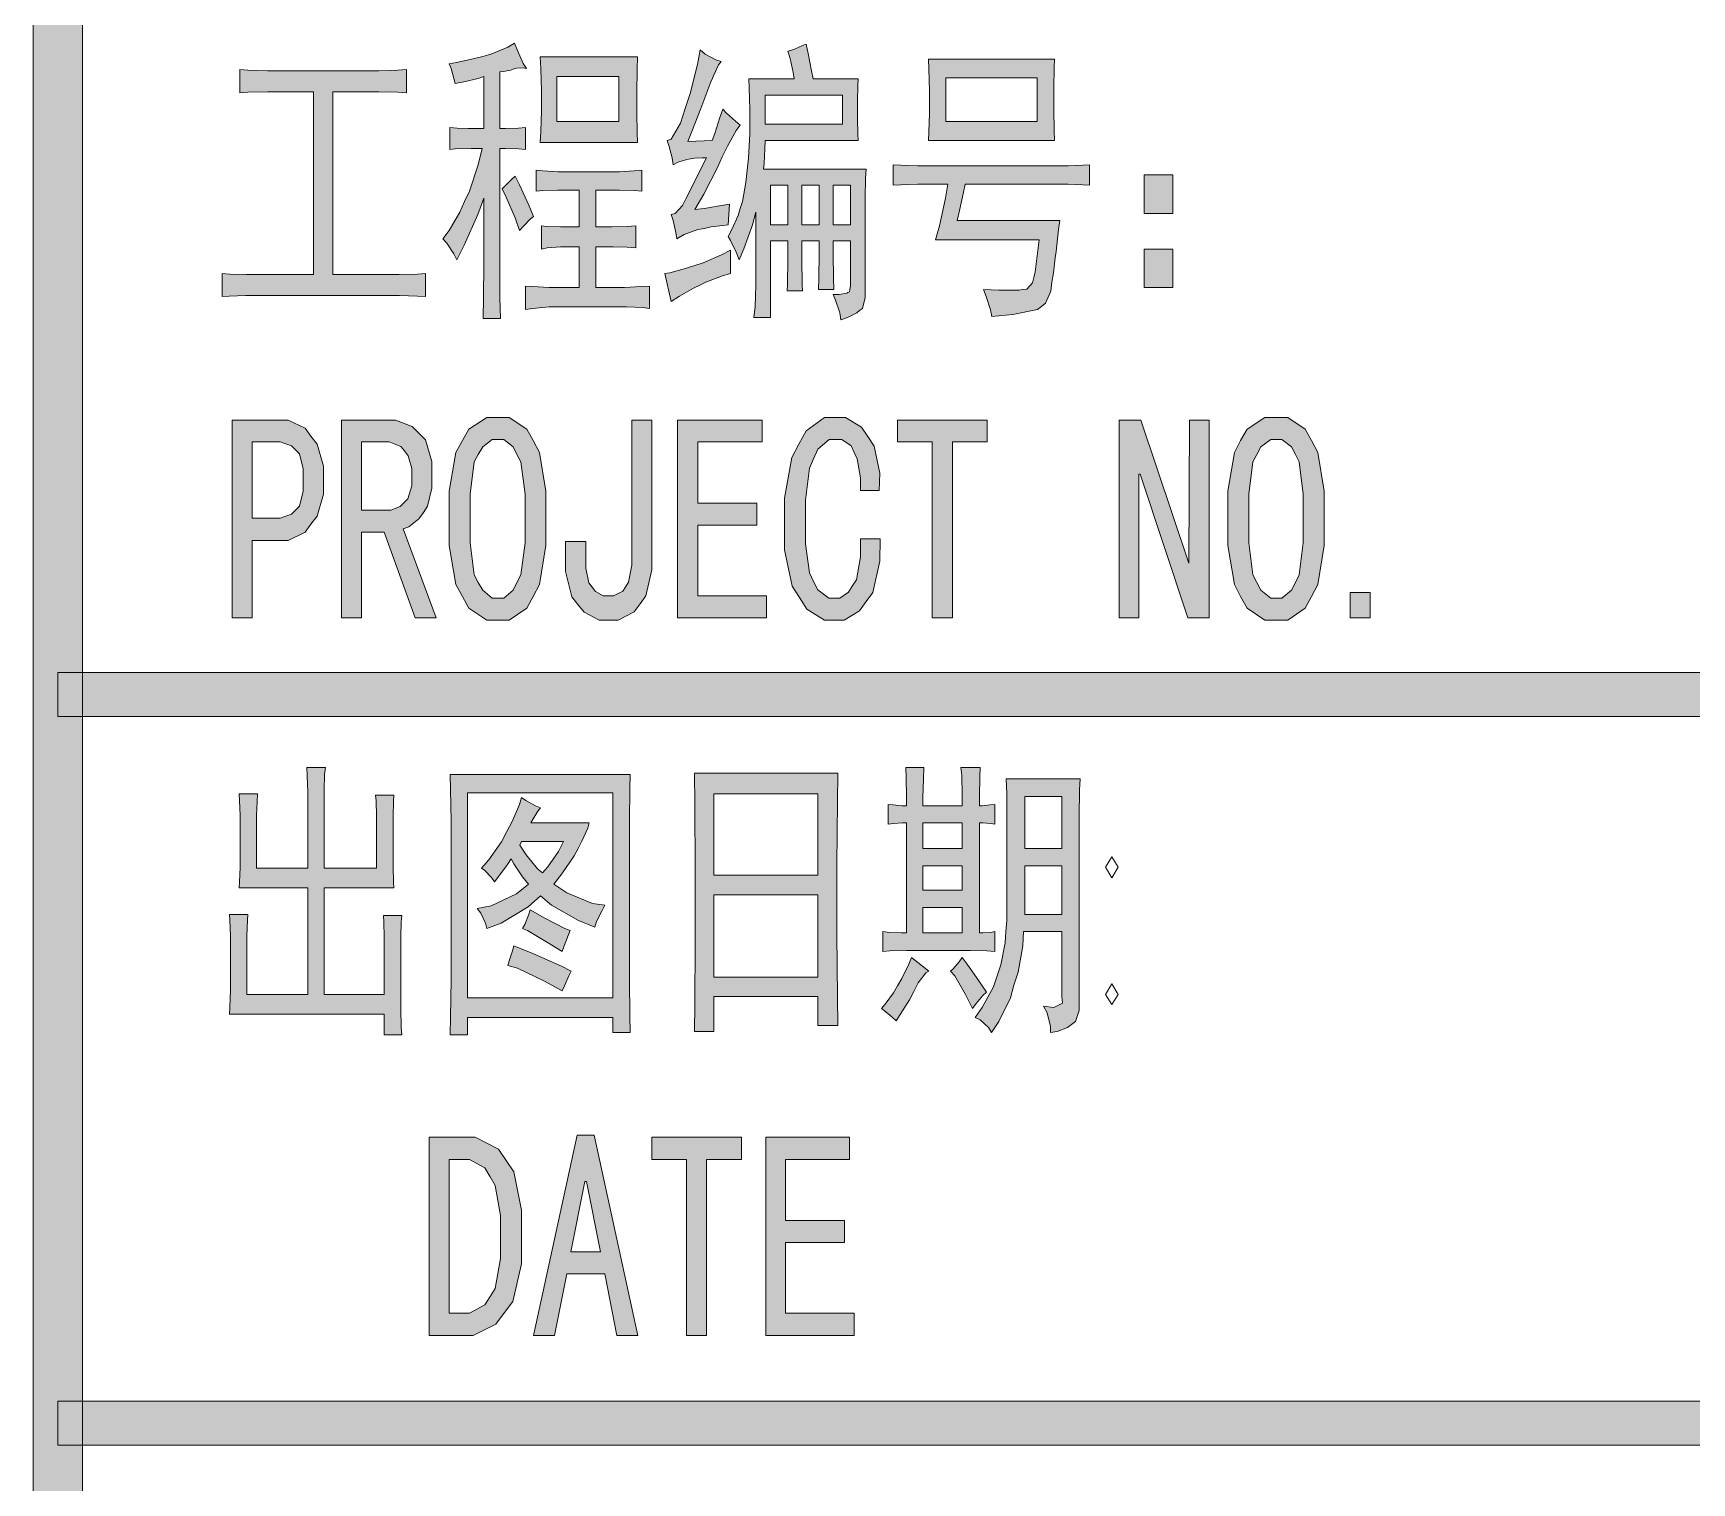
# Model space of a CAD drawing. Header units: millimetres. Extents: x 388 to 64525, y 87 to 607.
# Drawn here: x 64464.27 to 64480.4, y 341.62 to 355.71 of the extents above; entities that cross this region are included whole.
import ezdxf

# ---------------------------------------------------------------- set-up
doc = ezdxf.new("R2010")
doc.units = ezdxf.units.MM

msp = doc.modelspace()

# ---------------------------------------------------------------- hatches: boundary and pattern name
h = msp.add_hatch(color=0)
h.dxf.hatch_style = 2
h.paths.add_polyline_path([(64464.748, 320.182), (64464.268, 320.182), (64464.268, 597.224), (64464.748, 597.224)])
h = msp.add_hatch(color=0)
h.dxf.hatch_style = 2
h.paths.add_polyline_path([(64468.313, 355.417), (64468.384, 355.428), (64468.546, 355.464), (64468.639, 355.489), (64468.728, 355.514), (64468.882, 355.578), (64468.947, 355.618), (64468.976, 355.546), (64469.033, 355.421), (64469.065, 355.37), (64469.033, 355.378), (64468.972, 355.374), (64468.94, 355.367), (64468.911, 355.356), (64468.839, 355.342), (64468.804, 355.338), (64468.804, 354.786), (64468.861, 354.786), (64468.986, 354.79), (64469.054, 354.797), (64469.054, 354.582), (64468.986, 354.589), (64468.861, 354.593), (64468.804, 354.593), (64468.804, 353.604), (64468.804, 353.479), (64468.807, 353.145), (64468.811, 352.938), (64468.642, 352.938), (64468.646, 353.145), (64468.65, 353.471), (64468.65, 353.59), (64468.65, 354.109), (64468.592, 353.952), (64468.46, 353.654), (64468.388, 353.511), (64468.359, 353.568), (64468.291, 353.672), (64468.252, 353.715), (64468.313, 353.794), (64468.417, 353.973), (64468.463, 354.077), (64468.51, 354.177), (64468.596, 354.435), (64468.632, 354.593), (64468.528, 354.593), (64468.37, 354.589), (64468.32, 354.582), (64468.32, 354.797), (64468.392, 354.79), (64468.499, 354.786), (64468.531, 354.786), (64468.65, 354.786), (64468.65, 355.292), (64468.596, 355.274), (64468.456, 355.241), (64468.37, 355.224), (64468.359, 355.274), (64468.331, 355.37)])
h = msp.add_hatch(color=0)
h.paths.add_polyline_path([(64470.144, 355.485), (64470.14, 355.36), (64470.136, 355.134), (64470.136, 355.034), (64470.136, 354.937), (64470.14, 354.747), (64470.144, 354.65), (64469.198, 354.65), (64469.205, 354.758), (64469.209, 354.958), (64469.209, 355.055), (64469.209, 355.152), (64469.205, 355.367), (64469.198, 355.485)])
h.paths.add_polyline_path([(64469.961, 354.854), (64469.961, 355.292), (64469.359, 355.292), (64469.359, 354.854)])
h = msp.add_hatch(color=0)
h.dxf.hatch_style = 2
h.paths.add_polyline_path([(64470.957, 355.439), (64470.932, 355.406), (64470.857, 355.241), (64470.81, 355.112), (64470.76, 354.983), (64470.674, 354.758), (64470.635, 354.661), (64470.871, 354.672), (64470.896, 354.74), (64470.946, 354.894), (64470.975, 354.976), (64471.011, 354.937), (64471.097, 354.858), (64471.143, 354.819), (64471.104, 354.769), (64471.018, 354.614), (64470.968, 354.511), (64470.921, 354.407), (64470.789, 354.149), (64470.703, 353.998), (64470.792, 354.009), (64470.961, 354.038), (64471.039, 354.052), (64471.025, 353.851), (64470.975, 353.844), (64470.86, 353.83), (64470.796, 353.815), (64470.731, 353.805), (64470.599, 353.755), (64470.527, 353.715), (64470.516, 353.776), (64470.491, 353.894), (64470.473, 353.952), (64470.509, 353.959), (64470.581, 354.038), (64470.617, 354.109), (64470.656, 354.184), (64470.753, 354.382), (64470.814, 354.503), (64470.774, 354.503), (64470.699, 354.5), (64470.66, 354.493), (64470.624, 354.485), (64470.538, 354.46), (64470.491, 354.435), (64470.48, 354.503), (64470.448, 354.622), (64470.434, 354.672), (64470.473, 354.683), (64470.563, 354.84), (64470.609, 354.983), (64470.656, 355.127), (64470.728, 355.41), (64470.753, 355.553), (64470.803, 355.51), (64470.907, 355.456)])
h = msp.add_hatch(color=0)
h.paths.add_polyline_path([(64471.785, 355.607), (64471.803, 355.517), (64471.835, 355.349), (64471.853, 355.27), (64472.29, 355.27), (64472.286, 355.202), (64472.283, 355.052), (64472.283, 354.966), (64472.283, 354.88), (64472.286, 354.736), (64472.29, 354.672), (64471.387, 354.672), (64471.383, 354.589), (64471.376, 354.446), (64471.369, 354.392), (64472.369, 354.392), (64472.362, 354.303), (64472.358, 354.109), (64472.358, 354.009), (64472.358, 353.231), (64472.358, 353.145), (64472.333, 353.038), (64472.304, 353.016), (64472.276, 352.995), (64472.186, 352.948), (64472.121, 352.927), (64472.111, 352.995), (64472.071, 353.117), (64472.046, 353.174), (64472.104, 353.174), (64472.179, 353.185), (64472.19, 353.192), (64472.204, 353.199), (64472.215, 353.26), (64472.215, 353.31), (64472.215, 353.694), (64472.046, 353.694), (64472.046, 353.568), (64472.05, 353.332), (64472.053, 353.221), (64471.903, 353.221), (64471.906, 353.332), (64471.91, 353.568), (64471.91, 353.694), (64471.742, 353.694), (64471.742, 353.518), (64471.745, 353.274), (64471.749, 353.21), (64471.598, 353.21), (64471.602, 353.274), (64471.606, 353.518), (64471.606, 353.694), (64471.437, 353.694), (64471.437, 352.948), (64471.276, 352.948), (64471.287, 353.056), (64471.294, 353.264), (64471.294, 353.368), (64471.294, 353.973), (64471.262, 353.851), (64471.179, 353.618), (64471.133, 353.511), (64471.104, 353.586), (64471.05, 353.697), (64471.025, 353.737), (64471.061, 353.805), (64471.122, 353.941), (64471.143, 354.009), (64471.165, 354.077), (64471.197, 354.263), (64471.211, 354.382), (64471.222, 354.5), (64471.236, 354.736), (64471.236, 354.854), (64471.236, 354.973), (64471.229, 355.181), (64471.226, 355.27), (64471.666, 355.27), (64471.659, 355.331), (64471.627, 355.467), (64471.606, 355.539), (64471.663, 355.557), (64471.749, 355.593)])
h.paths.add_polyline_path([(64472.139, 354.829), (64472.139, 355.112), (64471.387, 355.112), (64471.387, 354.829)])
h.paths.add_polyline_path([(64471.91, 353.851), (64471.91, 354.235), (64471.742, 354.235), (64471.742, 353.851)])
h.paths.add_polyline_path([(64472.215, 353.851), (64472.215, 354.235), (64472.046, 354.235), (64472.046, 353.851)])
h.paths.add_polyline_path([(64471.606, 353.851), (64471.606, 354.235), (64471.437, 354.235), (64471.437, 353.851)])
h = msp.add_hatch(color=0)
h.dxf.hatch_style = 2
h.paths.add_polyline_path([(64467.528, 355.349), (64467.628, 355.349), (64467.815, 355.353), (64467.897, 355.36), (64467.897, 355.134), (64467.815, 355.141), (64467.628, 355.145), (64467.528, 355.145), (64467.181, 355.145), (64467.181, 353.368), (64467.729, 353.368), (64467.825, 353.368), (64468.005, 353.371), (64468.083, 353.378), (64468.083, 353.153), (64468.005, 353.156), (64467.829, 353.163), (64467.736, 353.163), (64466.428, 353.163), (64466.335, 353.163), (64466.174, 353.156), (64466.106, 353.153), (64466.106, 353.378), (64466.177, 353.371), (64466.342, 353.368), (64466.435, 353.368), (64466.994, 353.368), (64466.994, 355.145), (64466.657, 355.145), (64466.546, 355.145), (64466.356, 355.141), (64466.278, 355.134), (64466.278, 355.36), (64466.356, 355.353), (64466.546, 355.349), (64466.657, 355.349)])
h = msp.add_hatch(color=0)
h.paths.add_polyline_path([(64474.2, 355.46), (64474.196, 355.378), (64474.192, 355.184), (64474.192, 355.077), (64474.192, 354.973), (64474.196, 354.769), (64474.2, 354.672), (64472.974, 354.672), (64472.978, 354.751), (64472.985, 354.937), (64472.985, 355.044), (64472.985, 355.155), (64472.978, 355.367), (64472.974, 355.46)])
h.paths.add_polyline_path([(64474.031, 354.854), (64474.031, 355.281), (64473.143, 355.281), (64473.143, 354.854)])
h = msp.add_hatch(color=0)
h.dxf.hatch_style = 2
h.paths.add_polyline_path([(64469.9, 354.367), (64469.968, 354.367), (64470.111, 354.374), (64470.187, 354.382), (64470.187, 354.177), (64470.111, 354.184), (64469.968, 354.188), (64469.9, 354.188), (64469.739, 354.188), (64469.739, 353.83), (64469.832, 353.83), (64469.896, 353.83), (64470.043, 353.833), (64470.129, 353.841), (64470.129, 353.626), (64470.043, 353.633), (64469.907, 353.636), (64469.857, 353.636), (64469.739, 353.636), (64469.739, 353.242), (64469.943, 353.242), (64470.018, 353.242), (64470.179, 353.249), (64470.262, 353.253), (64470.262, 353.038), (64470.197, 353.045), (64470.036, 353.052), (64469.943, 353.052), (64469.377, 353.052), (64469.284, 353.052), (64469.123, 353.038), (64469.054, 353.027), (64469.054, 353.253), (64469.123, 353.249), (64469.284, 353.242), (64469.377, 353.242), (64469.578, 353.242), (64469.578, 353.636), (64469.459, 353.636), (64469.395, 353.636), (64469.266, 353.626), (64469.209, 353.615), (64469.209, 353.841), (64469.266, 353.833), (64469.395, 353.83), (64469.459, 353.83), (64469.578, 353.83), (64469.578, 354.188), (64469.445, 354.188), (64469.37, 354.188), (64469.223, 354.184), (64469.158, 354.177), (64469.158, 354.382), (64469.223, 354.374), (64469.37, 354.367), (64469.445, 354.367)])
h = msp.add_hatch(color=0)
h.dxf.hatch_style = 2
h.paths.add_polyline_path([(64474.25, 354.425), (64474.332, 354.425), (64474.475, 354.432), (64474.54, 354.435), (64474.54, 354.235), (64474.475, 354.238), (64474.332, 354.245), (64474.25, 354.245), (64473.329, 354.245), (64473.315, 354.167), (64473.275, 353.991), (64473.254, 353.894), (64474.25, 353.894), (64474.239, 353.805), (64474.221, 353.654), (64474.214, 353.59), (64474.207, 353.529), (64474.189, 353.382), (64474.174, 353.292), (64474.164, 353.206), (64474.11, 353.088), (64474.074, 353.056), (64474.035, 353.027), (64473.795, 352.977), (64473.59, 352.959), (64473.576, 353.024), (64473.533, 353.153), (64473.508, 353.221), (64473.659, 353.214), (64473.852, 353.214), (64473.891, 353.221), (64473.931, 353.224), (64473.985, 353.285), (64473.999, 353.339), (64474.01, 353.393), (64474.035, 353.575), (64474.049, 353.704), (64473.042, 353.704), (64473.082, 353.841), (64473.139, 354.109), (64473.161, 354.245), (64472.96, 354.245), (64472.87, 354.245), (64472.705, 354.238), (64472.63, 354.235), (64472.63, 354.435), (64472.705, 354.432), (64472.87, 354.425), (64472.96, 354.425)])
h = msp.add_hatch(color=0)
h.dxf.hatch_style = 2
h.paths.add_polyline_path([(64468.954, 354.324), (64468.997, 354.238), (64469.087, 354.041), (64469.133, 353.93), (64469.105, 353.909), (64469.04, 353.841), (64468.997, 353.794), (64468.954, 353.919), (64468.868, 354.12), (64468.829, 354.199), (64468.854, 354.227), (64468.915, 354.288)])
h = msp.add_hatch(color=0)
h.dxf.hatch_style = 2
h.paths.add_polyline_path([(64475.07, 354.335), (64475.35, 354.335), (64475.35, 353.962), (64475.07, 353.962)])
h = msp.add_hatch(color=0)
h.dxf.hatch_style = 2
h.paths.add_polyline_path([(64471.05, 353.604), (64471.047, 353.54), (64471.047, 353.428), (64471.05, 353.378), (64470.961, 353.35), (64470.81, 353.292), (64470.749, 353.264), (64470.688, 353.235), (64470.552, 353.156), (64470.473, 353.106), (64470.409, 353.378), (64470.459, 353.382), (64470.599, 353.421), (64470.692, 353.45), (64470.781, 353.482), (64470.961, 353.557)])
h = msp.add_hatch(color=0)
h.dxf.hatch_style = 2
h.paths.add_polyline_path([(64475.07, 353.615), (64475.35, 353.615), (64475.35, 353.242), (64475.07, 353.242)])
h = msp.add_hatch(color=0)
h.paths.add_polyline_path([(64467.091, 351.368), (64467.091, 351.232), (64467.03, 351.017), (64466.969, 350.938), (64466.912, 350.86), (64466.747, 350.781), (64466.643, 350.781), (64466.396, 350.781), (64466.396, 350.028), (64466.202, 350.028), (64466.202, 351.952), (64466.643, 351.952), (64466.747, 351.952), (64466.912, 351.873), (64466.969, 351.795), (64467.03, 351.716), (64467.091, 351.504)])
h.paths.add_polyline_path([(64466.894, 351.368), (64466.894, 351.476), (64466.858, 351.623), (64466.819, 351.662), (64466.779, 351.701), (64466.668, 351.741), (64466.589, 351.741), (64466.396, 351.741), (64466.396, 350.996), (64466.589, 350.996), (64466.668, 350.996), (64466.779, 351.035), (64466.819, 351.074), (64466.858, 351.114), (64466.894, 351.261)])
h = msp.add_hatch(color=0)
h.paths.add_polyline_path([(64468.187, 350.028), (64467.983, 350.028), (64467.682, 350.86), (64467.46, 350.86), (64467.46, 350.028), (64467.267, 350.028), (64467.267, 351.952), (64467.689, 351.952), (64467.79, 351.952), (64467.954, 351.888), (64468.019, 351.823), (64468.083, 351.759), (64468.144, 351.547), (64468.144, 351.401), (64468.144, 351.289), (64468.101, 351.114), (64468.062, 351.053), (64468.019, 350.992), (64467.922, 350.913), (64467.865, 350.895)])
h.paths.add_polyline_path([(64467.951, 351.401), (64467.951, 351.479), (64467.915, 351.605), (64467.879, 351.651), (64467.843, 351.694), (64467.729, 351.741), (64467.646, 351.741), (64467.46, 351.741), (64467.46, 351.074), (64467.697, 351.074), (64467.747, 351.074), (64467.836, 351.11), (64467.876, 351.15), (64467.911, 351.186), (64467.951, 351.311)])
h = msp.add_hatch(color=0)
h.paths.add_polyline_path([(64469.252, 350.996), (64469.252, 350.731), (64469.191, 350.351), (64469.13, 350.236), (64469.069, 350.121), (64468.897, 350.007), (64468.786, 350.007), (64468.678, 350.007), (64468.503, 350.121), (64468.442, 350.236), (64468.377, 350.351), (64468.313, 350.731), (64468.313, 350.996), (64468.313, 351.261), (64468.377, 351.637), (64468.442, 351.752), (64468.503, 351.863), (64468.678, 351.977), (64468.786, 351.977), (64468.897, 351.977), (64469.069, 351.863), (64469.13, 351.752), (64469.191, 351.637), (64469.252, 351.261)])
h.paths.add_polyline_path([(64469.051, 350.996), (64469.051, 351.232), (64469.011, 351.544), (64468.972, 351.616), (64468.936, 351.691), (64468.843, 351.762), (64468.786, 351.762), (64468.732, 351.762), (64468.639, 351.691), (64468.596, 351.616), (64468.556, 351.544), (64468.517, 351.232), (64468.517, 350.996), (64468.517, 350.759), (64468.556, 350.447), (64468.596, 350.372), (64468.639, 350.297), (64468.732, 350.218), (64468.786, 350.218), (64468.843, 350.218), (64468.936, 350.297), (64468.972, 350.372), (64469.011, 350.447), (64469.051, 350.759)])
h = msp.add_hatch(color=0)
h.dxf.hatch_style = 2
h.paths.add_polyline_path([(64470.283, 350.67), (64470.283, 350.494), (64470.226, 350.243), (64470.169, 350.164), (64470.111, 350.086), (64469.957, 350.007), (64469.861, 350.007), (64469.771, 350.007), (64469.624, 350.082), (64469.563, 350.157), (64469.506, 350.232), (64469.445, 350.48), (64469.445, 350.648), (64469.445, 350.77), (64469.642, 350.77), (64469.642, 350.612), (64469.642, 350.512), (64469.671, 350.369), (64469.703, 350.326), (64469.735, 350.283), (64469.81, 350.243), (64469.853, 350.243), (64469.911, 350.243), (64470, 350.286), (64470.029, 350.333), (64470.058, 350.376), (64470.09, 350.541), (64470.09, 350.659), (64470.09, 351.952), (64470.283, 351.952)])
h = msp.add_hatch(color=0)
h.dxf.hatch_style = 2
h.paths.add_polyline_path([(64471.398, 350.028), (64470.534, 350.028), (64470.534, 351.952), (64471.355, 351.952), (64471.355, 351.741), (64470.731, 351.741), (64470.731, 351.143), (64471.305, 351.143), (64471.305, 350.928), (64470.731, 350.928), (64470.731, 350.243), (64471.398, 350.243)])
h = msp.add_hatch(color=0)
h.dxf.hatch_style = 2
h.paths.add_polyline_path([(64472.505, 350.795), (64472.501, 350.58), (64472.433, 350.275), (64472.369, 350.186), (64472.304, 350.096), (64472.154, 350.007), (64472.064, 350.007), (64471.964, 350.007), (64471.792, 350.114), (64471.72, 350.225), (64471.649, 350.336), (64471.573, 350.688), (64471.573, 350.928), (64471.573, 351.193), (64471.645, 351.587), (64471.713, 351.716), (64471.785, 351.848), (64471.964, 351.977), (64472.075, 351.977), (64472.168, 351.977), (64472.322, 351.884), (64472.383, 351.791), (64472.444, 351.698), (64472.501, 351.436), (64472.494, 351.268), (64472.311, 351.268), (64472.311, 351.39), (64472.279, 351.576), (64472.25, 351.637), (64472.222, 351.701), (64472.132, 351.762), (64472.075, 351.762), (64472.007, 351.762), (64471.899, 351.669), (64471.856, 351.576), (64471.817, 351.483), (64471.777, 351.171), (64471.777, 350.953), (64471.777, 350.748), (64471.817, 350.465), (64471.856, 350.383), (64471.899, 350.301), (64472.003, 350.218), (64472.064, 350.218), (64472.111, 350.218), (64472.197, 350.279), (64472.233, 350.336), (64472.272, 350.397), (64472.311, 350.623), (64472.311, 350.795)])
h = msp.add_hatch(color=0)
h.dxf.hatch_style = 2
h.paths.add_polyline_path([(64473.544, 351.741), (64473.207, 351.741), (64473.207, 350.028), (64473.01, 350.028), (64473.01, 351.741), (64472.673, 351.741), (64472.673, 351.952), (64473.544, 351.952)])
h = msp.add_hatch(color=0)
h.dxf.hatch_style = 2
h.paths.add_polyline_path([(64475.704, 350.028), (64475.497, 350.028), (64475.031, 351.426), (64475.02, 351.426), (64475.02, 350.028), (64474.827, 350.028), (64474.827, 351.952), (64475.038, 351.952), (64475.504, 350.559), (64475.511, 351.952), (64475.704, 351.952)])
h = msp.add_hatch(color=0)
h.paths.add_polyline_path([(64476.822, 350.996), (64476.822, 350.731), (64476.761, 350.351), (64476.697, 350.236), (64476.636, 350.121), (64476.468, 350.007), (64476.357, 350.007), (64476.245, 350.007), (64476.073, 350.121), (64476.009, 350.236), (64475.948, 350.351), (64475.884, 350.731), (64475.884, 350.996), (64475.884, 351.261), (64475.948, 351.637), (64476.009, 351.752), (64476.073, 351.863), (64476.245, 351.977), (64476.357, 351.977), (64476.468, 351.977), (64476.636, 351.863), (64476.697, 351.752), (64476.761, 351.637), (64476.822, 351.261)])
h.paths.add_polyline_path([(64476.618, 350.996), (64476.618, 351.232), (64476.579, 351.544), (64476.543, 351.616), (64476.503, 351.691), (64476.41, 351.762), (64476.357, 351.762), (64476.303, 351.762), (64476.206, 351.691), (64476.167, 351.616), (64476.127, 351.544), (64476.088, 351.232), (64476.088, 350.996), (64476.088, 350.759), (64476.127, 350.447), (64476.167, 350.372), (64476.206, 350.297), (64476.303, 350.218), (64476.357, 350.218), (64476.41, 350.218), (64476.503, 350.297), (64476.543, 350.372), (64476.579, 350.447), (64476.618, 350.759)])
h = msp.add_hatch(color=0)
h.dxf.hatch_style = 2
h.paths.add_polyline_path([(64477.27, 350.028), (64477.073, 350.028), (64477.073, 350.275), (64477.27, 350.275)])
h = msp.add_hatch(color=0)
h.dxf.hatch_style = 2
h.paths.add_polyline_path([(64514.558, 349.498), (64514.558, 349.068), (64464.508, 349.068), (64464.508, 349.498)])
h = msp.add_hatch(color=0)
h.dxf.hatch_style = 2
h.paths.add_polyline_path([(64466.45, 348.316), (64466.446, 348.24), (64466.439, 348.108), (64466.439, 348.043), (64466.439, 347.595), (64466.937, 347.595), (64466.937, 348.258), (64466.937, 348.337), (64466.933, 348.495), (64466.93, 348.574), (64467.109, 348.574), (64467.102, 348.506), (64467.098, 348.348), (64467.098, 348.258), (64467.098, 347.595), (64467.607, 347.595), (64467.607, 348.011), (64467.607, 348.101), (64467.603, 348.248), (64467.596, 348.305), (64467.775, 348.305), (64467.772, 348.248), (64467.768, 348.093), (64467.768, 348), (64467.768, 347.696), (64467.768, 347.606), (64467.772, 347.459), (64467.775, 347.402), (64467.098, 347.402), (64467.098, 346.366), (64467.682, 346.366), (64467.682, 346.839), (64467.682, 346.925), (64467.679, 347.069), (64467.675, 347.133), (64467.851, 347.133), (64467.847, 347.069), (64467.843, 346.929), (64467.843, 346.85), (64467.843, 346.345), (64467.843, 346.23), (64467.847, 346.044), (64467.851, 345.972), (64467.682, 345.972), (64467.682, 346.173), (64466.177, 346.173), (64466.181, 346.241), (64466.188, 346.406), (64466.188, 346.503), (64466.188, 346.839), (64466.188, 346.936), (64466.181, 347.087), (64466.177, 347.144), (64466.356, 347.144), (64466.353, 347.087), (64466.346, 346.936), (64466.346, 346.839), (64466.346, 346.366), (64466.937, 346.366), (64466.937, 347.402), (64466.27, 347.402), (64466.274, 347.459), (64466.281, 347.599), (64466.281, 347.685), (64466.281, 348.033), (64466.281, 348.108), (64466.274, 348.248), (64466.27, 348.316)])
h = msp.add_hatch(color=0)
h.paths.add_polyline_path([(64472.759, 348.201), (64472.759, 348.287), (64472.756, 348.473), (64472.752, 348.574), (64472.928, 348.574), (64472.924, 348.463), (64472.92, 348.276), (64472.92, 348.201), (64473.3, 348.201), (64473.3, 348.308), (64473.297, 348.495), (64473.289, 348.574), (64473.476, 348.574), (64473.472, 348.477), (64473.469, 348.291), (64473.469, 348.201), (64473.497, 348.201), (64473.573, 348.208), (64473.619, 348.212), (64473.619, 348.022), (64473.58, 348.029), (64473.501, 348.033), (64473.469, 348.033), (64473.469, 346.965), (64473.501, 346.965), (64473.58, 346.968), (64473.619, 346.976), (64473.619, 346.782), (64473.54, 346.789), (64473.383, 346.793), (64473.307, 346.793), (64472.852, 346.793), (64472.759, 346.793), (64472.598, 346.789), (64472.53, 346.782), (64472.53, 346.976), (64472.594, 346.968), (64472.709, 346.965), (64472.759, 346.965), (64472.759, 348.033), (64472.72, 348.033), (64472.634, 348.029), (64472.58, 348.022), (64472.58, 348.212), (64472.627, 348.208), (64472.716, 348.201)])
h.paths.add_polyline_path([(64473.3, 347.785), (64473.3, 348.033), (64472.92, 348.033), (64472.92, 347.785)])
h.paths.add_polyline_path([(64473.3, 346.965), (64473.3, 347.212), (64472.92, 347.212), (64472.92, 346.965)])
h.paths.add_polyline_path([(64473.3, 347.38), (64473.3, 347.617), (64472.92, 347.617), (64472.92, 347.38)])
h = msp.add_hatch(color=0)
h.paths.add_polyline_path([(64470.072, 348.506), (64470.068, 348.366), (64470.065, 348.054), (64470.065, 347.886), (64470.065, 346.682), (64470.065, 346.506), (64470.068, 346.162), (64470.072, 345.994), (64469.904, 345.994), (64469.904, 346.141), (64468.492, 346.141), (64468.492, 345.972), (64468.324, 345.972), (64468.327, 346.148), (64468.331, 346.506), (64468.331, 346.693), (64468.331, 347.886), (64468.331, 348.05), (64468.327, 348.359), (64468.324, 348.506)])
h.paths.add_polyline_path([(64469.904, 346.331), (64469.904, 348.326), (64468.492, 348.326), (64468.492, 346.331)])
h = msp.add_hatch(color=0)
h.paths.add_polyline_path([(64472.093, 348.516), (64472.089, 348.24), (64472.082, 347.628), (64472.082, 347.291), (64472.082, 346.951), (64472.089, 346.338), (64472.093, 346.062), (64471.896, 346.062), (64471.896, 346.345), (64470.885, 346.345), (64470.885, 346.005), (64470.699, 346.005), (64470.703, 346.266), (64470.706, 346.872), (64470.706, 347.223), (64470.706, 347.57), (64470.703, 348.219), (64470.699, 348.516)])
h.paths.add_polyline_path([(64471.896, 346.535), (64471.896, 347.334), (64470.885, 347.334), (64470.885, 346.535)])
h.paths.add_polyline_path([(64471.896, 347.527), (64471.896, 348.316), (64470.885, 348.316), (64470.885, 347.527)])
h = msp.add_hatch(color=0)
h.paths.add_polyline_path([(64474.092, 346.252), (64474.192, 346.237), (64474.278, 346.28), (64474.271, 346.345), (64474.271, 346.976), (64473.899, 346.976), (64473.891, 346.839), (64473.845, 346.581), (64473.805, 346.456), (64473.77, 346.331), (64473.659, 346.101), (64473.587, 345.994), (64473.558, 346.044), (64473.476, 346.119), (64473.426, 346.141), (64473.497, 346.237), (64473.605, 346.438), (64473.641, 346.546), (64473.676, 346.653), (64473.719, 346.868), (64473.727, 346.976), (64473.734, 347.083), (64473.737, 347.431), (64473.737, 347.674), (64473.737, 347.921), (64473.734, 348.316), (64473.73, 348.463), (64474.45, 348.463), (64474.443, 348.355), (64474.44, 348.093), (64474.44, 347.943), (64474.44, 346.288), (64474.44, 346.209), (64474.404, 346.101), (64474.364, 346.073), (64474.325, 346.044), (64474.225, 346.005), (64474.16, 345.994), (64474.16, 346.055), (64474.128, 346.187)])
h.paths.add_polyline_path([(64474.271, 347.785), (64474.271, 348.291), (64473.909, 348.291), (64473.909, 347.785)])
h.paths.add_polyline_path([(64474.271, 347.144), (64474.271, 347.617), (64473.909, 347.617), (64473.909, 347.144)])
h = msp.add_hatch(color=0)
h.paths.add_polyline_path([(64469.201, 348.179), (64469.176, 348.147), (64469.13, 348.072), (64469.108, 348.033), (64469.674, 348.033), (64469.66, 347.982), (64469.603, 347.857), (64469.567, 347.785), (64469.527, 347.714), (64469.409, 347.538), (64469.33, 347.438), (64469.456, 347.352), (64469.707, 347.251), (64469.828, 347.234), (64469.8, 347.183), (64469.746, 347.076), (64469.728, 347.019), (64469.57, 347.083), (64469.309, 347.234), (64469.201, 347.323), (64469.08, 347.216), (64468.818, 347.058), (64468.678, 347.008), (64468.667, 347.058), (64468.621, 347.155), (64468.585, 347.201), (64468.721, 347.226), (64468.968, 347.345), (64469.083, 347.438), (64469.026, 347.509), (64468.94, 347.635), (64468.915, 347.685), (64468.879, 347.628), (64468.796, 347.517), (64468.753, 347.459), (64468.725, 347.502), (64468.66, 347.57), (64468.628, 347.595), (64468.7, 347.674), (64468.822, 347.85), (64468.872, 347.95), (64468.925, 348.047), (64468.997, 348.212), (64469.015, 348.28), (64469.058, 348.251), (64469.151, 348.201)])
h.paths.add_polyline_path([(64469.001, 347.818), (64469.062, 347.724), (64469.173, 347.588), (64469.219, 347.549), (64469.273, 347.606), (64469.377, 347.757), (64469.423, 347.853), (64469.015, 347.853)])
h = msp.add_hatch(color=0)
h.dxf.hatch_style = 2
h.paths.add_polyline_path([(64469.101, 347.187), (64469.244, 347.108), (64469.438, 347.008), (64469.488, 346.986), (64469.47, 346.94), (64469.431, 346.839), (64469.413, 346.782), (64469.269, 346.872), (64469.076, 346.986), (64469.026, 347.008), (64469.047, 347.047), (64469.083, 347.137)])
h = msp.add_hatch(color=0)
h.dxf.hatch_style = 2
h.paths.add_polyline_path([(64468.94, 346.839), (64469.126, 346.764), (64469.406, 346.642), (64469.499, 346.592), (64469.477, 346.546), (64469.434, 346.449), (64469.413, 346.399), (64469.241, 346.495), (64468.976, 346.621), (64468.882, 346.646), (64468.897, 346.693), (64468.929, 346.789)])
h = msp.add_hatch(color=0)
h.dxf.hatch_style = 2
h.paths.add_polyline_path([(64472.978, 346.592), (64472.949, 346.574), (64472.874, 346.478), (64472.831, 346.395), (64472.788, 346.313), (64472.698, 346.169), (64472.659, 346.109), (64472.616, 346.148), (64472.544, 346.209), (64472.516, 346.23), (64472.551, 346.27), (64472.634, 346.381), (64472.673, 346.449), (64472.716, 346.521), (64472.784, 346.66), (64472.809, 346.725)])
h = msp.add_hatch(color=0)
h.dxf.hatch_style = 2
h.paths.add_polyline_path([(64473.401, 346.23), (64473.332, 346.366), (64473.229, 346.546), (64473.189, 346.592), (64473.214, 346.614), (64473.272, 346.682), (64473.3, 346.725), (64473.35, 346.66), (64473.469, 346.488), (64473.537, 346.388), (64473.501, 346.356), (64473.436, 346.277)])
h = msp.add_hatch(color=0)
h.paths.add_polyline_path([(64470.147, 343.049), (64469.943, 343.049), (64469.825, 343.647), (64469.456, 343.647), (64469.337, 343.049), (64469.133, 343.049), (64469.556, 344.998), (64469.724, 344.998)])
h.paths.add_polyline_path([(64469.785, 343.862), (64469.649, 344.546), (64469.631, 344.546), (64469.495, 343.862)])
h = msp.add_hatch(color=0)
h.paths.add_polyline_path([(64469.015, 344.009), (64469.015, 343.747), (64468.933, 343.378), (64468.85, 343.271), (64468.768, 343.16), (64468.546, 343.049), (64468.406, 343.049), (64468.119, 343.049), (64468.119, 344.976), (64468.406, 344.976), (64468.564, 344.976), (64468.793, 344.862), (64468.868, 344.751), (64468.94, 344.639), (64469.015, 344.267)])
h.paths.add_polyline_path([(64468.811, 344.009), (64468.811, 344.217), (64468.761, 344.507), (64468.71, 344.593), (64468.66, 344.679), (64468.51, 344.761), (64468.406, 344.761), (64468.313, 344.761), (64468.313, 343.264), (64468.406, 343.264), (64468.51, 343.264), (64468.66, 343.346), (64468.71, 343.428), (64468.761, 343.507), (64468.811, 343.797)])
h = msp.add_hatch(color=0)
h.dxf.hatch_style = 2
h.paths.add_polyline_path([(64471.154, 344.761), (64470.814, 344.761), (64470.814, 343.049), (64470.62, 343.049), (64470.62, 344.761), (64470.283, 344.761), (64470.283, 344.976), (64471.154, 344.976)])
h = msp.add_hatch(color=0)
h.dxf.hatch_style = 2
h.paths.add_polyline_path([(64472.25, 343.049), (64471.391, 343.049), (64471.391, 344.976), (64472.207, 344.976), (64472.207, 344.761), (64471.584, 344.761), (64471.584, 344.167), (64472.157, 344.167), (64472.157, 343.952), (64471.584, 343.952), (64471.584, 343.264), (64472.25, 343.264)])
h = msp.add_hatch(color=0)
h.dxf.hatch_style = 2
h.paths.add_polyline_path([(64514.558, 342.411), (64514.558, 341.981), (64464.508, 341.981), (64464.508, 342.411)])

# ---------------------------------------------------------------- linework, layer by layer
at = {"color": 0, "lineweight": 0}
for points in [[(64464.748, 320.182), (64464.268, 320.182), (64464.268, 597.224), (64464.748, 597.224)], [(64468.313, 355.417), (64468.384, 355.428), (64468.546, 355.464), (64468.639, 355.489), (64468.728, 355.514), (64468.882, 355.578), (64468.947, 355.618), (64468.976, 355.546), (64469.033, 355.421), (64469.065, 355.37), (64469.033, 355.378), (64468.972, 355.374), (64468.94, 355.367), (64468.911, 355.356), (64468.839, 355.342), (64468.804, 355.338), (64468.804, 354.786), (64468.861, 354.786), (64468.986, 354.79), (64469.054, 354.797), (64469.054, 354.582), (64468.986, 354.589), (64468.861, 354.593), (64468.804, 354.593), (64468.804, 353.604), (64468.804, 353.479), (64468.807, 353.145), (64468.811, 352.938), (64468.642, 352.938), (64468.646, 353.145), (64468.65, 353.471), (64468.65, 353.59), (64468.65, 354.109), (64468.592, 353.952), (64468.46, 353.654), (64468.388, 353.511), (64468.359, 353.568), (64468.291, 353.672), (64468.252, 353.715), (64468.313, 353.794), (64468.417, 353.973), (64468.463, 354.077), (64468.51, 354.177), (64468.596, 354.435), (64468.632, 354.593), (64468.528, 354.593), (64468.37, 354.589), (64468.32, 354.582), (64468.32, 354.797), (64468.392, 354.79), (64468.499, 354.786), (64468.531, 354.786), (64468.65, 354.786), (64468.65, 355.292), (64468.596, 355.274), (64468.456, 355.241), (64468.37, 355.224), (64468.359, 355.274), (64468.331, 355.37)], [(64470.144, 355.485), (64470.14, 355.36), (64470.136, 355.134), (64470.136, 355.034), (64470.136, 354.937), (64470.14, 354.747), (64470.144, 354.65), (64469.198, 354.65), (64469.205, 354.758), (64469.209, 354.958), (64469.209, 355.055), (64469.209, 355.152), (64469.205, 355.367), (64469.198, 355.485)], [(64470.957, 355.439), (64470.932, 355.406), (64470.857, 355.241), (64470.81, 355.112), (64470.76, 354.983), (64470.674, 354.758), (64470.635, 354.661), (64470.871, 354.672), (64470.896, 354.74), (64470.946, 354.894), (64470.975, 354.976), (64471.011, 354.937), (64471.097, 354.858), (64471.143, 354.819), (64471.104, 354.769), (64471.018, 354.614), (64470.968, 354.511), (64470.921, 354.407), (64470.789, 354.149), (64470.703, 353.998), (64470.792, 354.009), (64470.961, 354.038), (64471.039, 354.052), (64471.025, 353.851), (64470.975, 353.844), (64470.86, 353.83), (64470.796, 353.815), (64470.731, 353.805), (64470.599, 353.755), (64470.527, 353.715), (64470.516, 353.776), (64470.491, 353.894), (64470.473, 353.952), (64470.509, 353.959), (64470.581, 354.038), (64470.617, 354.109), (64470.656, 354.184), (64470.753, 354.382), (64470.814, 354.503), (64470.774, 354.503), (64470.699, 354.5), (64470.66, 354.493), (64470.624, 354.485), (64470.538, 354.46), (64470.491, 354.435), (64470.48, 354.503), (64470.448, 354.622), (64470.434, 354.672), (64470.473, 354.683), (64470.563, 354.84), (64470.609, 354.983), (64470.656, 355.127), (64470.728, 355.41), (64470.753, 355.553), (64470.803, 355.51), (64470.907, 355.456)], [(64471.785, 355.607), (64471.803, 355.517), (64471.835, 355.349), (64471.853, 355.27), (64472.29, 355.27), (64472.286, 355.202), (64472.283, 355.052), (64472.283, 354.966), (64472.283, 354.88), (64472.286, 354.736), (64472.29, 354.672), (64471.387, 354.672), (64471.383, 354.589), (64471.376, 354.446), (64471.369, 354.392), (64472.369, 354.392), (64472.362, 354.303), (64472.358, 354.109), (64472.358, 354.009), (64472.358, 353.231), (64472.358, 353.145), (64472.333, 353.038), (64472.304, 353.016), (64472.276, 352.995), (64472.186, 352.948), (64472.121, 352.927), (64472.111, 352.995), (64472.071, 353.117), (64472.046, 353.174), (64472.104, 353.174), (64472.179, 353.185), (64472.19, 353.192), (64472.204, 353.199), (64472.215, 353.26), (64472.215, 353.31), (64472.215, 353.694), (64472.046, 353.694), (64472.046, 353.568), (64472.05, 353.332), (64472.053, 353.221), (64471.903, 353.221), (64471.906, 353.332), (64471.91, 353.568), (64471.91, 353.694), (64471.742, 353.694), (64471.742, 353.518), (64471.745, 353.274), (64471.749, 353.21), (64471.598, 353.21), (64471.602, 353.274), (64471.606, 353.518), (64471.606, 353.694), (64471.437, 353.694), (64471.437, 352.948), (64471.276, 352.948), (64471.287, 353.056), (64471.294, 353.264), (64471.294, 353.368), (64471.294, 353.973), (64471.262, 353.851), (64471.179, 353.618), (64471.133, 353.511), (64471.104, 353.586), (64471.05, 353.697), (64471.025, 353.737), (64471.061, 353.805), (64471.122, 353.941), (64471.143, 354.009), (64471.165, 354.077), (64471.197, 354.263), (64471.211, 354.382), (64471.222, 354.5), (64471.236, 354.736), (64471.236, 354.854), (64471.236, 354.973), (64471.229, 355.181), (64471.226, 355.27), (64471.666, 355.27), (64471.659, 355.331), (64471.627, 355.467), (64471.606, 355.539), (64471.663, 355.557), (64471.749, 355.593)], [(64467.528, 355.349), (64467.628, 355.349), (64467.815, 355.353), (64467.897, 355.36), (64467.897, 355.134), (64467.815, 355.141), (64467.628, 355.145), (64467.528, 355.145), (64467.181, 355.145), (64467.181, 353.368), (64467.729, 353.368), (64467.825, 353.368), (64468.005, 353.371), (64468.083, 353.378), (64468.083, 353.153), (64468.005, 353.156), (64467.829, 353.163), (64467.736, 353.163), (64466.428, 353.163), (64466.335, 353.163), (64466.174, 353.156), (64466.106, 353.153), (64466.106, 353.378), (64466.177, 353.371), (64466.342, 353.368), (64466.435, 353.368), (64466.994, 353.368), (64466.994, 355.145), (64466.657, 355.145), (64466.546, 355.145), (64466.356, 355.141), (64466.278, 355.134), (64466.278, 355.36), (64466.356, 355.353), (64466.546, 355.349), (64466.657, 355.349)], [(64474.2, 355.46), (64474.196, 355.378), (64474.192, 355.184), (64474.192, 355.077), (64474.192, 354.973), (64474.196, 354.769), (64474.2, 354.672), (64472.974, 354.672), (64472.978, 354.751), (64472.985, 354.937), (64472.985, 355.044), (64472.985, 355.155), (64472.978, 355.367), (64472.974, 355.46)], [(64469.961, 354.854), (64469.961, 355.292), (64469.359, 355.292), (64469.359, 354.854)], [(64474.031, 354.854), (64474.031, 355.281), (64473.143, 355.281), (64473.143, 354.854)], [(64472.139, 354.829), (64472.139, 355.112), (64471.387, 355.112), (64471.387, 354.829)], [(64469.9, 354.367), (64469.968, 354.367), (64470.111, 354.374), (64470.187, 354.382), (64470.187, 354.177), (64470.111, 354.184), (64469.968, 354.188), (64469.9, 354.188), (64469.739, 354.188), (64469.739, 353.83), (64469.832, 353.83), (64469.896, 353.83), (64470.043, 353.833), (64470.129, 353.841), (64470.129, 353.626), (64470.043, 353.633), (64469.907, 353.636), (64469.857, 353.636), (64469.739, 353.636), (64469.739, 353.242), (64469.943, 353.242), (64470.018, 353.242), (64470.179, 353.249), (64470.262, 353.253), (64470.262, 353.038), (64470.197, 353.045), (64470.036, 353.052), (64469.943, 353.052), (64469.377, 353.052), (64469.284, 353.052), (64469.123, 353.038), (64469.054, 353.027), (64469.054, 353.253), (64469.123, 353.249), (64469.284, 353.242), (64469.377, 353.242), (64469.578, 353.242), (64469.578, 353.636), (64469.459, 353.636), (64469.395, 353.636), (64469.266, 353.626), (64469.209, 353.615), (64469.209, 353.841), (64469.266, 353.833), (64469.395, 353.83), (64469.459, 353.83), (64469.578, 353.83), (64469.578, 354.188), (64469.445, 354.188), (64469.37, 354.188), (64469.223, 354.184), (64469.158, 354.177), (64469.158, 354.382), (64469.223, 354.374), (64469.37, 354.367), (64469.445, 354.367)], [(64474.25, 354.425), (64474.332, 354.425), (64474.475, 354.432), (64474.54, 354.435), (64474.54, 354.235), (64474.475, 354.238), (64474.332, 354.245), (64474.25, 354.245), (64473.329, 354.245), (64473.315, 354.167), (64473.275, 353.991), (64473.254, 353.894), (64474.25, 353.894), (64474.239, 353.805), (64474.221, 353.654), (64474.214, 353.59), (64474.207, 353.529), (64474.189, 353.382), (64474.174, 353.292), (64474.164, 353.206), (64474.11, 353.088), (64474.074, 353.056), (64474.035, 353.027), (64473.795, 352.977), (64473.59, 352.959), (64473.576, 353.024), (64473.533, 353.153), (64473.508, 353.221), (64473.659, 353.214), (64473.852, 353.214), (64473.891, 353.221), (64473.931, 353.224), (64473.985, 353.285), (64473.999, 353.339), (64474.01, 353.393), (64474.035, 353.575), (64474.049, 353.704), (64473.042, 353.704), (64473.082, 353.841), (64473.139, 354.109), (64473.161, 354.245), (64472.96, 354.245), (64472.87, 354.245), (64472.705, 354.238), (64472.63, 354.235), (64472.63, 354.435), (64472.705, 354.432), (64472.87, 354.425), (64472.96, 354.425)], [(64468.954, 354.324), (64468.997, 354.238), (64469.087, 354.041), (64469.133, 353.93), (64469.105, 353.909), (64469.04, 353.841), (64468.997, 353.794), (64468.954, 353.919), (64468.868, 354.12), (64468.829, 354.199), (64468.854, 354.227), (64468.915, 354.288)], [(64471.606, 353.851), (64471.606, 354.235), (64471.437, 354.235), (64471.437, 353.851)], [(64471.91, 353.851), (64471.91, 354.235), (64471.742, 354.235), (64471.742, 353.851)], [(64472.215, 353.851), (64472.215, 354.235), (64472.046, 354.235), (64472.046, 353.851)], [(64475.07, 354.335), (64475.35, 354.335), (64475.35, 353.962), (64475.07, 353.962)], [(64471.05, 353.604), (64471.047, 353.54), (64471.047, 353.428), (64471.05, 353.378), (64470.961, 353.35), (64470.81, 353.292), (64470.749, 353.264), (64470.688, 353.235), (64470.552, 353.156), (64470.473, 353.106), (64470.409, 353.378), (64470.459, 353.382), (64470.599, 353.421), (64470.692, 353.45), (64470.781, 353.482), (64470.961, 353.557)], [(64475.07, 353.615), (64475.35, 353.615), (64475.35, 353.242), (64475.07, 353.242)], [(64467.091, 351.368), (64467.091, 351.232), (64467.03, 351.017), (64466.969, 350.938), (64466.912, 350.86), (64466.747, 350.781), (64466.643, 350.781), (64466.396, 350.781), (64466.396, 350.028), (64466.202, 350.028), (64466.202, 351.952), (64466.643, 351.952), (64466.747, 351.952), (64466.912, 351.873), (64466.969, 351.795), (64467.03, 351.716), (64467.091, 351.504)], [(64468.187, 350.028), (64467.983, 350.028), (64467.682, 350.86), (64467.46, 350.86), (64467.46, 350.028), (64467.267, 350.028), (64467.267, 351.952), (64467.689, 351.952), (64467.79, 351.952), (64467.954, 351.888), (64468.019, 351.823), (64468.083, 351.759), (64468.144, 351.547), (64468.144, 351.401), (64468.144, 351.289), (64468.101, 351.114), (64468.062, 351.053), (64468.019, 350.992), (64467.922, 350.913), (64467.865, 350.895)], [(64469.252, 350.996), (64469.252, 350.731), (64469.191, 350.351), (64469.13, 350.236), (64469.069, 350.121), (64468.897, 350.007), (64468.786, 350.007), (64468.678, 350.007), (64468.503, 350.121), (64468.442, 350.236), (64468.377, 350.351), (64468.313, 350.731), (64468.313, 350.996), (64468.313, 351.261), (64468.377, 351.637), (64468.442, 351.752), (64468.503, 351.863), (64468.678, 351.977), (64468.786, 351.977), (64468.897, 351.977), (64469.069, 351.863), (64469.13, 351.752), (64469.191, 351.637), (64469.252, 351.261)], [(64470.283, 350.67), (64470.283, 350.494), (64470.226, 350.243), (64470.169, 350.164), (64470.111, 350.086), (64469.957, 350.007), (64469.861, 350.007), (64469.771, 350.007), (64469.624, 350.082), (64469.563, 350.157), (64469.506, 350.232), (64469.445, 350.48), (64469.445, 350.648), (64469.445, 350.77), (64469.642, 350.77), (64469.642, 350.612), (64469.642, 350.512), (64469.671, 350.369), (64469.703, 350.326), (64469.735, 350.283), (64469.81, 350.243), (64469.853, 350.243), (64469.911, 350.243), (64470, 350.286), (64470.029, 350.333), (64470.058, 350.376), (64470.09, 350.541), (64470.09, 350.659), (64470.09, 351.952), (64470.283, 351.952)], [(64471.398, 350.028), (64470.534, 350.028), (64470.534, 351.952), (64471.355, 351.952), (64471.355, 351.741), (64470.731, 351.741), (64470.731, 351.143), (64471.305, 351.143), (64471.305, 350.928), (64470.731, 350.928), (64470.731, 350.243), (64471.398, 350.243)], [(64472.505, 350.795), (64472.501, 350.58), (64472.433, 350.275), (64472.369, 350.186), (64472.304, 350.096), (64472.154, 350.007), (64472.064, 350.007), (64471.964, 350.007), (64471.792, 350.114), (64471.72, 350.225), (64471.649, 350.336), (64471.573, 350.688), (64471.573, 350.928), (64471.573, 351.193), (64471.645, 351.587), (64471.713, 351.716), (64471.785, 351.848), (64471.964, 351.977), (64472.075, 351.977), (64472.168, 351.977), (64472.322, 351.884), (64472.383, 351.791), (64472.444, 351.698), (64472.501, 351.436), (64472.494, 351.268), (64472.311, 351.268), (64472.311, 351.39), (64472.279, 351.576), (64472.25, 351.637), (64472.222, 351.701), (64472.132, 351.762), (64472.075, 351.762), (64472.007, 351.762), (64471.899, 351.669), (64471.856, 351.576), (64471.817, 351.483), (64471.777, 351.171), (64471.777, 350.953), (64471.777, 350.748), (64471.817, 350.465), (64471.856, 350.383), (64471.899, 350.301), (64472.003, 350.218), (64472.064, 350.218), (64472.111, 350.218), (64472.197, 350.279), (64472.233, 350.336), (64472.272, 350.397), (64472.311, 350.623), (64472.311, 350.795)], [(64473.544, 351.741), (64473.207, 351.741), (64473.207, 350.028), (64473.01, 350.028), (64473.01, 351.741), (64472.673, 351.741), (64472.673, 351.952), (64473.544, 351.952)], [(64475.704, 350.028), (64475.497, 350.028), (64475.031, 351.426), (64475.02, 351.426), (64475.02, 350.028), (64474.827, 350.028), (64474.827, 351.952), (64475.038, 351.952), (64475.504, 350.559), (64475.511, 351.952), (64475.704, 351.952)], [(64476.822, 350.996), (64476.822, 350.731), (64476.761, 350.351), (64476.697, 350.236), (64476.636, 350.121), (64476.468, 350.007), (64476.357, 350.007), (64476.245, 350.007), (64476.073, 350.121), (64476.009, 350.236), (64475.948, 350.351), (64475.884, 350.731), (64475.884, 350.996), (64475.884, 351.261), (64475.948, 351.637), (64476.009, 351.752), (64476.073, 351.863), (64476.245, 351.977), (64476.357, 351.977), (64476.468, 351.977), (64476.636, 351.863), (64476.697, 351.752), (64476.761, 351.637), (64476.822, 351.261)], [(64466.894, 351.368), (64466.894, 351.476), (64466.858, 351.623), (64466.819, 351.662), (64466.779, 351.701), (64466.668, 351.741), (64466.589, 351.741), (64466.396, 351.741), (64466.396, 350.996), (64466.589, 350.996), (64466.668, 350.996), (64466.779, 351.035), (64466.819, 351.074), (64466.858, 351.114), (64466.894, 351.261)], [(64467.951, 351.401), (64467.951, 351.479), (64467.915, 351.605), (64467.879, 351.651), (64467.843, 351.694), (64467.729, 351.741), (64467.646, 351.741), (64467.46, 351.741), (64467.46, 351.074), (64467.697, 351.074), (64467.747, 351.074), (64467.836, 351.11), (64467.876, 351.15), (64467.911, 351.186), (64467.951, 351.311)], [(64469.051, 350.996), (64469.051, 351.232), (64469.011, 351.544), (64468.972, 351.616), (64468.936, 351.691), (64468.843, 351.762), (64468.786, 351.762), (64468.732, 351.762), (64468.639, 351.691), (64468.596, 351.616), (64468.556, 351.544), (64468.517, 351.232), (64468.517, 350.996), (64468.517, 350.759), (64468.556, 350.447), (64468.596, 350.372), (64468.639, 350.297), (64468.732, 350.218), (64468.786, 350.218), (64468.843, 350.218), (64468.936, 350.297), (64468.972, 350.372), (64469.011, 350.447), (64469.051, 350.759)], [(64476.618, 350.996), (64476.618, 351.232), (64476.579, 351.544), (64476.543, 351.616), (64476.503, 351.691), (64476.41, 351.762), (64476.357, 351.762), (64476.303, 351.762), (64476.206, 351.691), (64476.167, 351.616), (64476.127, 351.544), (64476.088, 351.232), (64476.088, 350.996), (64476.088, 350.759), (64476.127, 350.447), (64476.167, 350.372), (64476.206, 350.297), (64476.303, 350.218), (64476.357, 350.218), (64476.41, 350.218), (64476.503, 350.297), (64476.543, 350.372), (64476.579, 350.447), (64476.618, 350.759)], [(64477.27, 350.028), (64477.073, 350.028), (64477.073, 350.275), (64477.27, 350.275)], [(64514.558, 349.498), (64514.558, 349.068), (64464.508, 349.068), (64464.508, 349.498)], [(64466.45, 348.316), (64466.446, 348.24), (64466.439, 348.108), (64466.439, 348.043), (64466.439, 347.595), (64466.937, 347.595), (64466.937, 348.258), (64466.937, 348.337), (64466.933, 348.495), (64466.93, 348.574), (64467.109, 348.574), (64467.102, 348.506), (64467.098, 348.348), (64467.098, 348.258), (64467.098, 347.595), (64467.607, 347.595), (64467.607, 348.011), (64467.607, 348.101), (64467.603, 348.248), (64467.596, 348.305), (64467.775, 348.305), (64467.772, 348.248), (64467.768, 348.093), (64467.768, 348), (64467.768, 347.696), (64467.768, 347.606), (64467.772, 347.459), (64467.775, 347.402), (64467.098, 347.402), (64467.098, 346.366), (64467.682, 346.366), (64467.682, 346.839), (64467.682, 346.925), (64467.679, 347.069), (64467.675, 347.133), (64467.851, 347.133), (64467.847, 347.069), (64467.843, 346.929), (64467.843, 346.85), (64467.843, 346.345), (64467.843, 346.23), (64467.847, 346.044), (64467.851, 345.972), (64467.682, 345.972), (64467.682, 346.173), (64466.177, 346.173), (64466.181, 346.241), (64466.188, 346.406), (64466.188, 346.503), (64466.188, 346.839), (64466.188, 346.936), (64466.181, 347.087), (64466.177, 347.144), (64466.356, 347.144), (64466.353, 347.087), (64466.346, 346.936), (64466.346, 346.839), (64466.346, 346.366), (64466.937, 346.366), (64466.937, 347.402), (64466.27, 347.402), (64466.274, 347.459), (64466.281, 347.599), (64466.281, 347.685), (64466.281, 348.033), (64466.281, 348.108), (64466.274, 348.248), (64466.27, 348.316)], [(64472.759, 348.201), (64472.759, 348.287), (64472.756, 348.473), (64472.752, 348.574), (64472.928, 348.574), (64472.924, 348.463), (64472.92, 348.276), (64472.92, 348.201), (64473.3, 348.201), (64473.3, 348.308), (64473.297, 348.495), (64473.289, 348.574), (64473.476, 348.574), (64473.472, 348.477), (64473.469, 348.291), (64473.469, 348.201), (64473.497, 348.201), (64473.573, 348.208), (64473.619, 348.212), (64473.619, 348.022), (64473.58, 348.029), (64473.501, 348.033), (64473.469, 348.033), (64473.469, 346.965), (64473.501, 346.965), (64473.58, 346.968), (64473.619, 346.976), (64473.619, 346.782), (64473.54, 346.789), (64473.383, 346.793), (64473.307, 346.793), (64472.852, 346.793), (64472.759, 346.793), (64472.598, 346.789), (64472.53, 346.782), (64472.53, 346.976), (64472.594, 346.968), (64472.709, 346.965), (64472.759, 346.965), (64472.759, 348.033), (64472.72, 348.033), (64472.634, 348.029), (64472.58, 348.022), (64472.58, 348.212), (64472.627, 348.208), (64472.716, 348.201)], [(64470.072, 348.506), (64470.068, 348.366), (64470.065, 348.054), (64470.065, 347.886), (64470.065, 346.682), (64470.065, 346.506), (64470.068, 346.162), (64470.072, 345.994), (64469.904, 345.994), (64469.904, 346.141), (64468.492, 346.141), (64468.492, 345.972), (64468.324, 345.972), (64468.327, 346.148), (64468.331, 346.506), (64468.331, 346.693), (64468.331, 347.886), (64468.331, 348.05), (64468.327, 348.359), (64468.324, 348.506)], [(64472.093, 348.516), (64472.089, 348.24), (64472.082, 347.628), (64472.082, 347.291), (64472.082, 346.951), (64472.089, 346.338), (64472.093, 346.062), (64471.896, 346.062), (64471.896, 346.345), (64470.885, 346.345), (64470.885, 346.005), (64470.699, 346.005), (64470.703, 346.266), (64470.706, 346.872), (64470.706, 347.223), (64470.706, 347.57), (64470.703, 348.219), (64470.699, 348.516)], [(64474.092, 346.252), (64474.192, 346.237), (64474.278, 346.28), (64474.271, 346.345), (64474.271, 346.976), (64473.899, 346.976), (64473.891, 346.839), (64473.845, 346.581), (64473.805, 346.456), (64473.77, 346.331), (64473.659, 346.101), (64473.587, 345.994), (64473.558, 346.044), (64473.476, 346.119), (64473.426, 346.141), (64473.497, 346.237), (64473.605, 346.438), (64473.641, 346.546), (64473.676, 346.653), (64473.719, 346.868), (64473.727, 346.976), (64473.734, 347.083), (64473.737, 347.431), (64473.737, 347.674), (64473.737, 347.921), (64473.734, 348.316), (64473.73, 348.463), (64474.45, 348.463), (64474.443, 348.355), (64474.44, 348.093), (64474.44, 347.943), (64474.44, 346.288), (64474.44, 346.209), (64474.404, 346.101), (64474.364, 346.073), (64474.325, 346.044), (64474.225, 346.005), (64474.16, 345.994), (64474.16, 346.055), (64474.128, 346.187)], [(64469.904, 346.331), (64469.904, 348.326), (64468.492, 348.326), (64468.492, 346.331)], [(64469.201, 348.179), (64469.176, 348.147), (64469.13, 348.072), (64469.108, 348.033), (64469.674, 348.033), (64469.66, 347.982), (64469.603, 347.857), (64469.567, 347.785), (64469.527, 347.714), (64469.409, 347.538), (64469.33, 347.438), (64469.456, 347.352), (64469.707, 347.251), (64469.828, 347.234), (64469.8, 347.183), (64469.746, 347.076), (64469.728, 347.019), (64469.57, 347.083), (64469.309, 347.234), (64469.201, 347.323), (64469.08, 347.216), (64468.818, 347.058), (64468.678, 347.008), (64468.667, 347.058), (64468.621, 347.155), (64468.585, 347.201), (64468.721, 347.226), (64468.968, 347.345), (64469.083, 347.438), (64469.026, 347.509), (64468.94, 347.635), (64468.915, 347.685), (64468.879, 347.628), (64468.796, 347.517), (64468.753, 347.459), (64468.725, 347.502), (64468.66, 347.57), (64468.628, 347.595), (64468.7, 347.674), (64468.822, 347.85), (64468.872, 347.95), (64468.925, 348.047), (64468.997, 348.212), (64469.015, 348.28), (64469.058, 348.251), (64469.151, 348.201)], [(64471.896, 347.527), (64471.896, 348.316), (64470.885, 348.316), (64470.885, 347.527)], [(64474.271, 347.785), (64474.271, 348.291), (64473.909, 348.291), (64473.909, 347.785)], [(64473.3, 347.785), (64473.3, 348.033), (64472.92, 348.033), (64472.92, 347.785)], [(64469.001, 347.818), (64469.062, 347.724), (64469.173, 347.588), (64469.219, 347.549), (64469.273, 347.606), (64469.377, 347.757), (64469.423, 347.853), (64469.015, 347.853)], [(64473.3, 347.38), (64473.3, 347.617), (64472.92, 347.617), (64472.92, 347.38)], [(64474.271, 347.144), (64474.271, 347.617), (64473.909, 347.617), (64473.909, 347.144)], [(64474.755, 347.703), (64474.694, 347.603), (64474.755, 347.499), (64474.819, 347.603)], [(64471.896, 346.535), (64471.896, 347.334), (64470.885, 347.334), (64470.885, 346.535)], [(64469.101, 347.187), (64469.244, 347.108), (64469.438, 347.008), (64469.488, 346.986), (64469.47, 346.94), (64469.431, 346.839), (64469.413, 346.782), (64469.269, 346.872), (64469.076, 346.986), (64469.026, 347.008), (64469.047, 347.047), (64469.083, 347.137)], [(64473.3, 346.965), (64473.3, 347.212), (64472.92, 347.212), (64472.92, 346.965)], [(64468.94, 346.839), (64469.126, 346.764), (64469.406, 346.642), (64469.499, 346.592), (64469.477, 346.546), (64469.434, 346.449), (64469.413, 346.399), (64469.241, 346.495), (64468.976, 346.621), (64468.882, 346.646), (64468.897, 346.693), (64468.929, 346.789)], [(64472.978, 346.592), (64472.949, 346.574), (64472.874, 346.478), (64472.831, 346.395), (64472.788, 346.313), (64472.698, 346.169), (64472.659, 346.109), (64472.616, 346.148), (64472.544, 346.209), (64472.516, 346.23), (64472.551, 346.27), (64472.634, 346.381), (64472.673, 346.449), (64472.716, 346.521), (64472.784, 346.66), (64472.809, 346.725)], [(64473.401, 346.23), (64473.332, 346.366), (64473.229, 346.546), (64473.189, 346.592), (64473.214, 346.614), (64473.272, 346.682), (64473.3, 346.725), (64473.35, 346.66), (64473.469, 346.488), (64473.537, 346.388), (64473.501, 346.356), (64473.436, 346.277)], [(64474.755, 346.47), (64474.694, 346.366), (64474.755, 346.266), (64474.819, 346.366)], [(64470.147, 343.049), (64469.943, 343.049), (64469.825, 343.647), (64469.456, 343.647), (64469.337, 343.049), (64469.133, 343.049), (64469.556, 344.998), (64469.724, 344.998)], [(64469.015, 344.009), (64469.015, 343.747), (64468.933, 343.378), (64468.85, 343.271), (64468.768, 343.16), (64468.546, 343.049), (64468.406, 343.049), (64468.119, 343.049), (64468.119, 344.976), (64468.406, 344.976), (64468.564, 344.976), (64468.793, 344.862), (64468.868, 344.751), (64468.94, 344.639), (64469.015, 344.267)], [(64471.154, 344.761), (64470.814, 344.761), (64470.814, 343.049), (64470.62, 343.049), (64470.62, 344.761), (64470.283, 344.761), (64470.283, 344.976), (64471.154, 344.976)], [(64472.25, 343.049), (64471.391, 343.049), (64471.391, 344.976), (64472.207, 344.976), (64472.207, 344.761), (64471.584, 344.761), (64471.584, 344.167), (64472.157, 344.167), (64472.157, 343.952), (64471.584, 343.952), (64471.584, 343.264), (64472.25, 343.264)], [(64468.811, 344.009), (64468.811, 344.217), (64468.761, 344.507), (64468.71, 344.593), (64468.66, 344.679), (64468.51, 344.761), (64468.406, 344.761), (64468.313, 344.761), (64468.313, 343.264), (64468.406, 343.264), (64468.51, 343.264), (64468.66, 343.346), (64468.71, 343.428), (64468.761, 343.507), (64468.811, 343.797)], [(64469.785, 343.862), (64469.649, 344.546), (64469.631, 344.546), (64469.495, 343.862)], [(64514.558, 342.411), (64514.558, 341.981), (64464.508, 341.981), (64464.508, 342.411)]]:
    msp.add_lwpolyline(points, close=True, dxfattribs=at)

doc.saveas('drawing.dxf')
